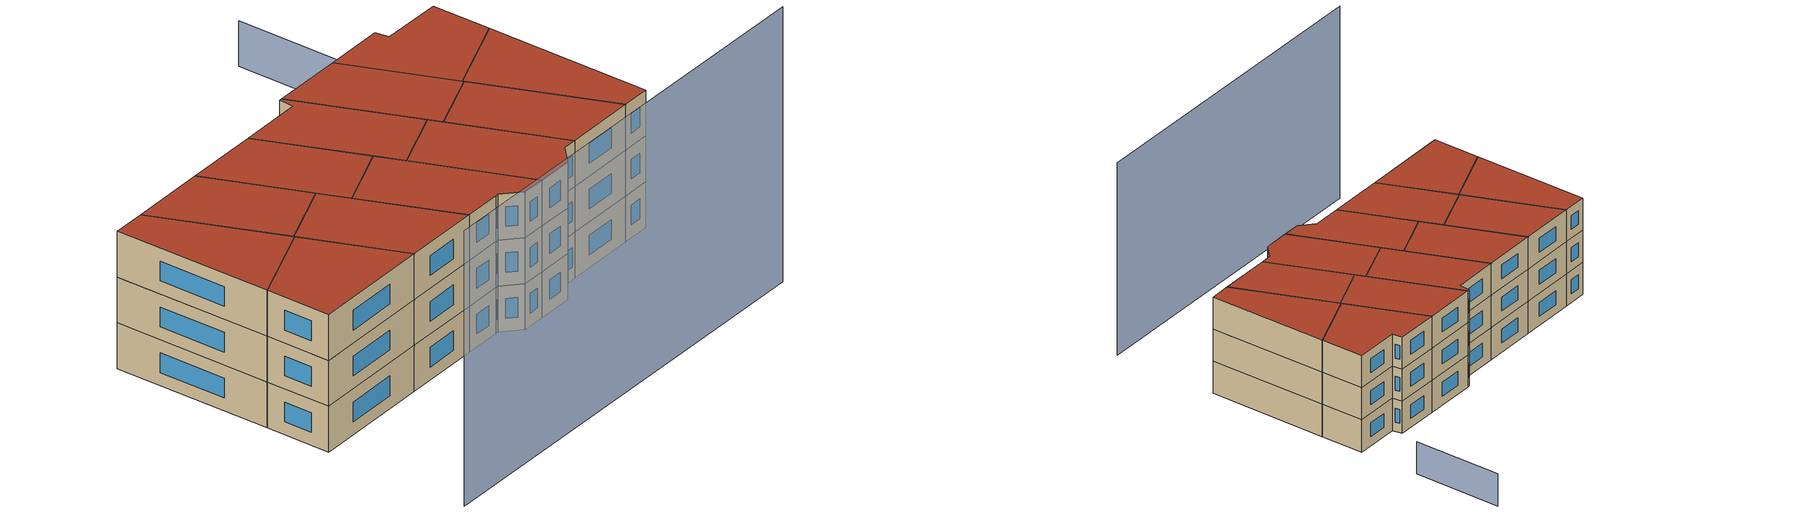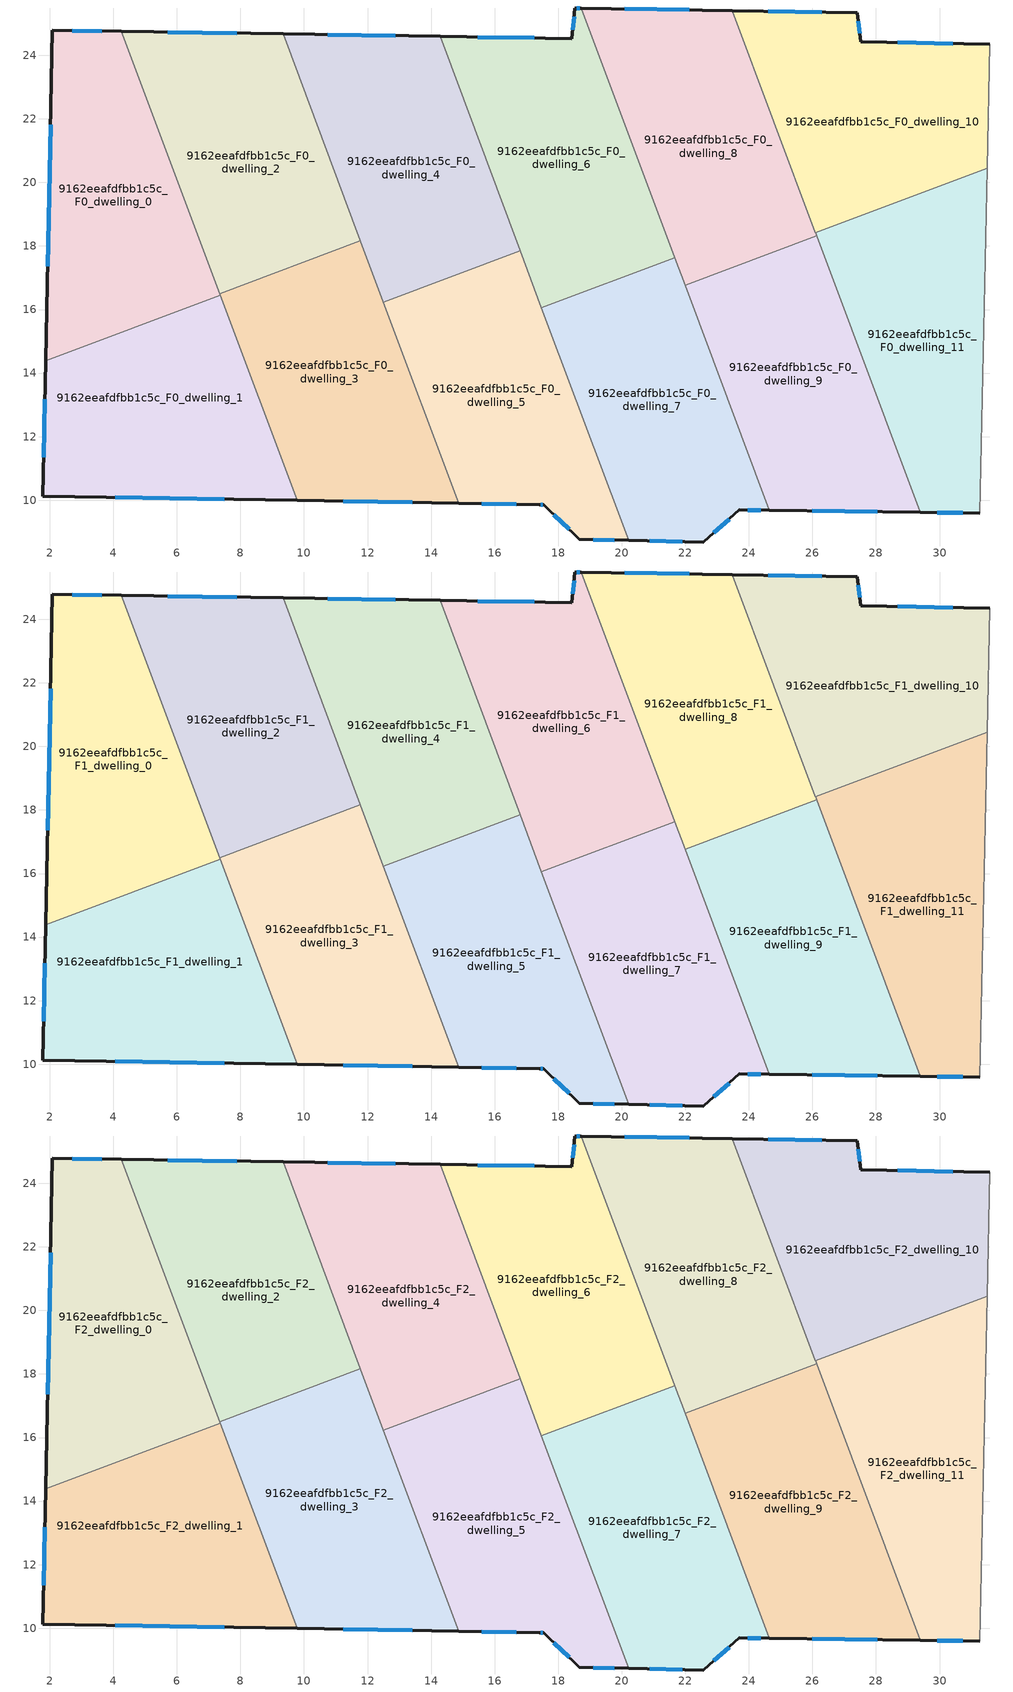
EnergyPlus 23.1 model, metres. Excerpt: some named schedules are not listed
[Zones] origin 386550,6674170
9162eeafdfbb1c5c_F0_dwelling_0
 floor ground (EU_floor_Construction): 4.26,24.75 7.36,16.45 1.87,14.39 2.09,24.79 z0
 wall outside (EU_wall_Construction): 4.26,24.75 2.09,24.79 1.87,14.39 z0:3
 wall to 9162eeafdfbb1c5c_F0_dwelling_1 (EU_wall_Construction): 1.87,14.39 7.36,16.45 z0:3
 wall to 9162eeafdfbb1c5c_F0_dwelling_2 (EU_wall_Construction): 7.34,16.5 4.26,24.75 z0:3
 wall to 9162eeafdfbb1c5c_F0_dwelling_3 (EU_wall_Construction): 7.36,16.45 7.34,16.5 z0:3
 window (EU_Window_Construction): 2.02,21.82 1.93,17.36 / 3.64,24.76 2.71,24.78 z0.86:2.14
9162eeafdfbb1c5c_F0_dwelling_1
 floor ground (EU_floor_Construction): 7.36,16.45 9.78,9.99 1.78,10.13 1.87,14.39 z0
 wall outside (EU_wall_Construction): 1.87,14.39 1.78,10.13 9.78,9.99 z0:3
 wall to 9162eeafdfbb1c5c_F0_dwelling_3 (EU_wall_Construction): 9.78,9.99 7.36,16.45 z0:3
 window (EU_Window_Construction): 1.84,13.18 1.81,11.35 / 4.07,10.09 7.5,10.03 z0.86:2.14
9162eeafdfbb1c5c_F0_dwelling_10
 floor ground (EU_floor_Construction): 31.58,24.34 31.5,20.44 26.1,18.42 23.48,25.4 27.41,25.33 27.53,24.43 z0
 wall outside (EU_wall_Construction): 31.58,24.34 27.53,24.43 27.41,25.33 23.48,25.4 z0:3
 wall adiabatic (EU_wall_Construction): 31.5,20.44 31.58,24.34 z0:3
 wall to 9162eeafdfbb1c5c_F0_dwelling_11 (EU_wall_Construction): 26.1,18.42 31.5,20.44 z0:3
 wall to 9162eeafdfbb1c5c_F0_dwelling_8 (EU_wall_Construction): 23.48,25.4 26.1,18.42 z0:3
 window (EU_Window_Construction): 27.49,24.69 27.45,25.08 / 30.42,24.37 28.68,24.4 / 26.29,25.35 24.61,25.38 z0.86:2.14
9162eeafdfbb1c5c_F0_dwelling_11
 floor ground (EU_floor_Construction): 31.5,20.44 31.27,9.59 29.39,9.62 26.1,18.42 z0
 wall outside (EU_wall_Construction): 29.39,9.62 31.27,9.59 z0:3
 wall adiabatic (EU_wall_Construction): 31.27,9.59 31.5,20.44 z0:3
 wall to 9162eeafdfbb1c5c_F0_dwelling_9 (EU_wall_Construction): 26.13,18.32 29.39,9.62 z0:3
 wall to 9162eeafdfbb1c5c_F0_dwelling_8 (EU_wall_Construction): 26.1,18.42 26.13,18.32 z0:3
 window (EU_Window_Construction): 29.93,9.61 30.73,9.6 z0.86:2.14
9162eeafdfbb1c5c_F0_dwelling_2
 floor ground (EU_floor_Construction): 9.34,24.67 11.78,18.16 7.34,16.5 4.26,24.75 z0
 wall outside (EU_wall_Construction): 9.34,24.67 4.26,24.75 z0:3
 wall to 9162eeafdfbb1c5c_F0_dwelling_3 (EU_wall_Construction): 7.34,16.5 11.78,18.16 z0:3
 wall to 9162eeafdfbb1c5c_F0_dwelling_4 (EU_wall_Construction): 11.78,18.16 9.34,24.67 z0:3
 window (EU_Window_Construction): 7.89,24.69 5.71,24.73 z0.86:2.14
9162eeafdfbb1c5c_F0_dwelling_3
 floor ground (EU_floor_Construction): 11.78,18.16 14.86,9.91 9.78,9.99 7.34,16.5 z0
 wall outside (EU_wall_Construction): 9.78,9.99 14.86,9.91 z0:3
 wall to 9162eeafdfbb1c5c_F0_dwelling_5 (EU_wall_Construction): 14.86,9.91 12.5,16.23 z0:3
 wall to 9162eeafdfbb1c5c_F0_dwelling_4 (EU_wall_Construction): 12.5,16.23 11.78,18.16 z0:3
 window (EU_Window_Construction): 11.23,9.97 13.41,9.93 z0.86:2.14
9162eeafdfbb1c5c_F0_dwelling_4
 floor ground (EU_floor_Construction): 14.28,24.59 16.81,17.84 12.5,16.23 9.34,24.67 z0
 wall outside (EU_wall_Construction): 14.28,24.59 9.34,24.67 z0:3
 wall to 9162eeafdfbb1c5c_F0_dwelling_5 (EU_wall_Construction): 12.5,16.23 16.81,17.84 z0:3
 wall to 9162eeafdfbb1c5c_F0_dwelling_6 (EU_wall_Construction): 16.81,17.84 14.28,24.59 z0:3
 window (EU_Window_Construction): 12.87,24.61 10.75,24.65 z0.86:2.14
9162eeafdfbb1c5c_F0_dwelling_5
 floor ground (EU_floor_Construction): 16.81,17.84 20.21,8.74 18.66,8.77 17.55,9.86 17.41,9.86 14.86,9.91 12.5,16.23 z0
 wall outside (EU_wall_Construction): 14.86,9.91 17.41,9.86 17.55,9.86 18.66,8.77 20.21,8.74 z0:3
 wall to 9162eeafdfbb1c5c_F0_dwelling_7 (EU_wall_Construction): 20.21,8.74 17.47,16.06 z0:3
 wall to 9162eeafdfbb1c5c_F0_dwelling_6 (EU_wall_Construction): 17.47,16.06 16.81,17.84 z0:3
 window (EU_Window_Construction): 19.1,8.76 19.77,8.74 / 17.87,9.55 18.34,9.08 / 17.45,9.86 17.51,9.86 / 15.59,9.89 16.68,9.87 z0.86:2.14
9162eeafdfbb1c5c_F0_dwelling_6
 floor ground (EU_floor_Construction): 18.73,25.48 21.67,17.63 17.47,16.06 14.28,24.59 18.43,24.53 18.52,25.49 z0
 wall outside (EU_wall_Construction): 18.73,25.48 18.52,25.49 18.43,24.53 14.28,24.59 z0:3
 wall to 9162eeafdfbb1c5c_F0_dwelling_7 (EU_wall_Construction): 17.47,16.06 21.67,17.63 z0:3
 wall to 9162eeafdfbb1c5c_F0_dwelling_8 (EU_wall_Construction): 21.67,17.63 18.73,25.48 z0:3
 window (EU_Window_Construction): 17.24,24.54 15.47,24.57 / 18.5,25.21 18.46,24.8 / 18.67,25.49 18.58,25.49 z0.86:2.14
9162eeafdfbb1c5c_F0_dwelling_7
 floor ground (EU_floor_Construction): 21.67,17.63 24.65,9.68 23.69,9.69 22.58,8.69 22.57,8.68 20.21,8.74 17.47,16.06 z0
 wall outside (EU_wall_Construction): 20.21,8.74 22.57,8.68 22.58,8.69 23.69,9.69 24.65,9.68 z0:3
 wall to 9162eeafdfbb1c5c_F0_dwelling_9 (EU_wall_Construction): 24.65,9.68 21.99,16.77 z0:3
 wall to 9162eeafdfbb1c5c_F0_dwelling_8 (EU_wall_Construction): 21.99,16.77 21.67,17.63 z0:3
 window (EU_Window_Construction): 22.9,8.98 23.38,9.41 / 20.89,8.72 21.9,8.7 / 23.97,9.69 24.37,9.68 z0.86:2.14
9162eeafdfbb1c5c_F0_dwelling_8
 floor ground (EU_floor_Construction): 23.48,25.4 26.13,18.32 21.99,16.77 18.73,25.48 z0
 wall outside (EU_wall_Construction): 23.48,25.4 18.73,25.48 z0:3
 wall to 9162eeafdfbb1c5c_F0_dwelling_9 (EU_wall_Construction): 21.99,16.77 26.13,18.32 z0:3
 window (EU_Window_Construction): 22.13,25.43 20.09,25.46 z0.86:2.14
9162eeafdfbb1c5c_F0_dwelling_9
 floor ground (EU_floor_Construction): 26.13,18.32 29.39,9.62 24.65,9.68 21.99,16.77 z0
 wall outside (EU_wall_Construction): 24.65,9.68 29.39,9.62 z0:3
 window (EU_Window_Construction): 26,9.66 28.04,9.63 z0.86:2.14
9162eeafdfbb1c5c_F1_dwelling_0
 floor to 9162eeafdfbb1c5c_F0_dwelling_0 (EU_floor_Construction): 4.26,24.75 7.36,16.45 1.87,14.39 2.09,24.79 z3
 wall outside (EU_wall_Construction): 4.26,24.75 2.09,24.79 1.87,14.39 z3:6
 wall to 9162eeafdfbb1c5c_F1_dwelling_1 (EU_wall_Construction): 1.87,14.39 7.36,16.45 z3:6
 wall to 9162eeafdfbb1c5c_F1_dwelling_2 (EU_wall_Construction): 7.34,16.5 4.26,24.75 z3:6
 wall to 9162eeafdfbb1c5c_F1_dwelling_3 (EU_wall_Construction): 7.36,16.45 7.34,16.5 z3:6
 window (EU_Window_Construction): 2.02,21.82 1.93,17.36 / 3.64,24.76 2.71,24.78 z3.86:5.14
9162eeafdfbb1c5c_F1_dwelling_1
 floor to 9162eeafdfbb1c5c_F0_dwelling_1 (EU_floor_Construction): 7.36,16.45 9.78,9.99 1.78,10.13 1.87,14.39 z3
 wall outside (EU_wall_Construction): 1.87,14.39 1.78,10.13 9.78,9.99 z3:6
 wall to 9162eeafdfbb1c5c_F1_dwelling_3 (EU_wall_Construction): 9.78,9.99 7.36,16.45 z3:6
 window (EU_Window_Construction): 1.84,13.18 1.81,11.35 / 4.07,10.09 7.5,10.03 z3.86:5.14
9162eeafdfbb1c5c_F1_dwelling_10
 floor to 9162eeafdfbb1c5c_F0_dwelling_10 (EU_floor_Construction): 31.58,24.34 31.5,20.44 26.1,18.42 23.48,25.4 27.41,25.33 27.53,24.43 z3
 wall outside (EU_wall_Construction): 31.58,24.34 27.53,24.43 27.41,25.33 23.48,25.4 z3:6
 wall adiabatic (EU_wall_Construction): 31.5,20.44 31.58,24.34 z3:6
 wall to 9162eeafdfbb1c5c_F1_dwelling_11 (EU_wall_Construction): 26.1,18.42 31.5,20.44 z3:6
 wall to 9162eeafdfbb1c5c_F1_dwelling_8 (EU_wall_Construction): 23.48,25.4 26.1,18.42 z3:6
 window (EU_Window_Construction): 27.49,24.69 27.45,25.08 / 30.42,24.37 28.68,24.4 / 26.29,25.35 24.61,25.38 z3.86:5.14
9162eeafdfbb1c5c_F1_dwelling_11
 floor to 9162eeafdfbb1c5c_F0_dwelling_11 (EU_floor_Construction): 31.5,20.44 31.27,9.59 29.39,9.62 26.1,18.42 z3
 wall outside (EU_wall_Construction): 29.39,9.62 31.27,9.59 z3:6
 wall adiabatic (EU_wall_Construction): 31.27,9.59 31.5,20.44 z3:6
 wall to 9162eeafdfbb1c5c_F1_dwelling_9 (EU_wall_Construction): 26.13,18.32 29.39,9.62 z3:6
 wall to 9162eeafdfbb1c5c_F1_dwelling_8 (EU_wall_Construction): 26.1,18.42 26.13,18.32 z3:6
 window (EU_Window_Construction): 29.93,9.61 30.73,9.6 z3.86:5.14
9162eeafdfbb1c5c_F1_dwelling_2
 floor to 9162eeafdfbb1c5c_F0_dwelling_2 (EU_floor_Construction): 9.34,24.67 11.78,18.16 7.34,16.5 4.26,24.75 z3
 wall outside (EU_wall_Construction): 9.34,24.67 4.26,24.75 z3:6
 wall to 9162eeafdfbb1c5c_F1_dwelling_3 (EU_wall_Construction): 7.34,16.5 11.78,18.16 z3:6
 wall to 9162eeafdfbb1c5c_F1_dwelling_4 (EU_wall_Construction): 11.78,18.16 9.34,24.67 z3:6
 window (EU_Window_Construction): 7.89,24.69 5.71,24.73 z3.86:5.14
9162eeafdfbb1c5c_F1_dwelling_3
 floor to 9162eeafdfbb1c5c_F0_dwelling_3 (EU_floor_Construction): 11.78,18.16 14.86,9.91 9.78,9.99 7.34,16.5 z3
 wall outside (EU_wall_Construction): 9.78,9.99 14.86,9.91 z3:6
 wall to 9162eeafdfbb1c5c_F1_dwelling_5 (EU_wall_Construction): 14.86,9.91 12.5,16.23 z3:6
 wall to 9162eeafdfbb1c5c_F1_dwelling_4 (EU_wall_Construction): 12.5,16.23 11.78,18.16 z3:6
 window (EU_Window_Construction): 11.23,9.97 13.41,9.93 z3.86:5.14
9162eeafdfbb1c5c_F1_dwelling_4
 floor to 9162eeafdfbb1c5c_F0_dwelling_4 (EU_floor_Construction): 14.28,24.59 16.81,17.84 12.5,16.23 9.34,24.67 z3
 wall outside (EU_wall_Construction): 14.28,24.59 9.34,24.67 z3:6
 wall to 9162eeafdfbb1c5c_F1_dwelling_5 (EU_wall_Construction): 12.5,16.23 16.81,17.84 z3:6
 wall to 9162eeafdfbb1c5c_F1_dwelling_6 (EU_wall_Construction): 16.81,17.84 14.28,24.59 z3:6
 window (EU_Window_Construction): 12.87,24.61 10.75,24.65 z3.86:5.14
9162eeafdfbb1c5c_F1_dwelling_5
 floor to 9162eeafdfbb1c5c_F0_dwelling_5 (EU_floor_Construction): 16.81,17.84 20.21,8.74 18.66,8.77 17.55,9.86 17.41,9.86 14.86,9.91 12.5,16.23 z3
 wall outside (EU_wall_Construction): 14.86,9.91 17.41,9.86 17.55,9.86 18.66,8.77 20.21,8.74 z3:6
 wall to 9162eeafdfbb1c5c_F1_dwelling_7 (EU_wall_Construction): 20.21,8.74 17.47,16.06 z3:6
 wall to 9162eeafdfbb1c5c_F1_dwelling_6 (EU_wall_Construction): 17.47,16.06 16.81,17.84 z3:6
 window (EU_Window_Construction): 19.1,8.76 19.77,8.74 / 17.87,9.55 18.34,9.08 / 17.45,9.86 17.51,9.86 / 15.59,9.89 16.68,9.87 z3.86:5.14
9162eeafdfbb1c5c_F1_dwelling_6
 floor to 9162eeafdfbb1c5c_F0_dwelling_6 (EU_floor_Construction): 18.73,25.48 21.67,17.63 17.47,16.06 14.28,24.59 18.43,24.53 18.52,25.49 z3
 wall outside (EU_wall_Construction): 18.73,25.48 18.52,25.49 18.43,24.53 14.28,24.59 z3:6
 wall to 9162eeafdfbb1c5c_F1_dwelling_7 (EU_wall_Construction): 17.47,16.06 21.67,17.63 z3:6
 wall to 9162eeafdfbb1c5c_F1_dwelling_8 (EU_wall_Construction): 21.67,17.63 18.73,25.48 z3:6
 window (EU_Window_Construction): 17.24,24.54 15.47,24.57 / 18.5,25.21 18.46,24.8 / 18.67,25.49 18.58,25.49 z3.86:5.14
9162eeafdfbb1c5c_F1_dwelling_7
 floor to 9162eeafdfbb1c5c_F0_dwelling_7 (EU_floor_Construction): 21.67,17.63 24.65,9.68 23.69,9.69 22.58,8.69 22.57,8.68 20.21,8.74 17.47,16.06 z3
 wall outside (EU_wall_Construction): 20.21,8.74 22.57,8.68 22.58,8.69 23.69,9.69 24.65,9.68 z3:6
 wall to 9162eeafdfbb1c5c_F1_dwelling_9 (EU_wall_Construction): 24.65,9.68 21.99,16.77 z3:6
 wall to 9162eeafdfbb1c5c_F1_dwelling_8 (EU_wall_Construction): 21.99,16.77 21.67,17.63 z3:6
 window (EU_Window_Construction): 22.9,8.98 23.38,9.41 / 20.89,8.72 21.9,8.7 / 23.97,9.69 24.37,9.68 z3.86:5.14
9162eeafdfbb1c5c_F1_dwelling_8
 floor to 9162eeafdfbb1c5c_F0_dwelling_8 (EU_floor_Construction): 23.48,25.4 26.13,18.32 21.99,16.77 18.73,25.48 z3
 wall outside (EU_wall_Construction): 23.48,25.4 18.73,25.48 z3:6
 wall to 9162eeafdfbb1c5c_F1_dwelling_9 (EU_wall_Construction): 21.99,16.77 26.13,18.32 z3:6
 window (EU_Window_Construction): 22.13,25.43 20.09,25.46 z3.86:5.14
9162eeafdfbb1c5c_F1_dwelling_9
 floor to 9162eeafdfbb1c5c_F0_dwelling_9 (EU_floor_Construction): 26.13,18.32 29.39,9.62 24.65,9.68 21.99,16.77 z3
 wall outside (EU_wall_Construction): 24.65,9.68 29.39,9.62 z3:6
 window (EU_Window_Construction): 26,9.66 28.04,9.63 z3.86:5.14
9162eeafdfbb1c5c_F2_dwelling_0
 floor to 9162eeafdfbb1c5c_F1_dwelling_0 (EU_floor_Construction): 4.26,24.75 7.36,16.45 1.87,14.39 2.09,24.79 z6
 wall outside (EU_wall_Construction): 4.26,24.75 2.09,24.79 1.87,14.39 z6:9
 wall to 9162eeafdfbb1c5c_F2_dwelling_1 (EU_wall_Construction): 1.87,14.39 7.36,16.45 z6:9
 wall to 9162eeafdfbb1c5c_F2_dwelling_2 (EU_wall_Construction): 7.34,16.5 4.26,24.75 z6:9
 wall to 9162eeafdfbb1c5c_F2_dwelling_3 (EU_wall_Construction): 7.36,16.45 7.34,16.5 z6:9
 window (EU_Window_Construction): 2.02,21.82 1.93,17.36 / 3.64,24.76 2.71,24.78 z6.86:8.14
 roof outside (EU_roof_Construction): 7.36,16.45 4.26,24.75 2.09,24.79 1.87,14.39 z9
9162eeafdfbb1c5c_F2_dwelling_1
 floor to 9162eeafdfbb1c5c_F1_dwelling_1 (EU_floor_Construction): 7.36,16.45 9.78,9.99 1.78,10.13 1.87,14.39 z6
 wall outside (EU_wall_Construction): 1.87,14.39 1.78,10.13 9.78,9.99 z6:9
 wall to 9162eeafdfbb1c5c_F2_dwelling_3 (EU_wall_Construction): 9.78,9.99 7.36,16.45 z6:9
 window (EU_Window_Construction): 1.84,13.18 1.81,11.35 / 4.07,10.09 7.5,10.03 z6.86:8.14
 roof outside (EU_roof_Construction): 9.78,9.99 7.36,16.45 1.87,14.39 1.78,10.13 z9
9162eeafdfbb1c5c_F2_dwelling_10
 floor to 9162eeafdfbb1c5c_F1_dwelling_10 (EU_floor_Construction): 31.58,24.34 31.5,20.44 26.1,18.42 23.48,25.4 27.41,25.33 27.53,24.43 z6
 wall outside (EU_wall_Construction): 31.58,24.34 27.53,24.43 27.41,25.33 23.48,25.4 z6:9
 wall adiabatic (EU_wall_Construction): 31.5,20.44 31.58,24.34 z6:9
 wall to 9162eeafdfbb1c5c_F2_dwelling_11 (EU_wall_Construction): 26.1,18.42 31.5,20.44 z6:9
 wall to 9162eeafdfbb1c5c_F2_dwelling_8 (EU_wall_Construction): 23.48,25.4 26.1,18.42 z6:9
 window (EU_Window_Construction): 27.49,24.69 27.45,25.08 / 30.42,24.37 28.68,24.4 / 26.29,25.35 24.61,25.38 z6.86:8.14
 roof outside (EU_roof_Construction): 31.5,20.44 31.58,24.34 27.53,24.43 27.41,25.33 23.48,25.4 26.1,18.42 z9
9162eeafdfbb1c5c_F2_dwelling_11
 floor to 9162eeafdfbb1c5c_F1_dwelling_11 (EU_floor_Construction): 31.5,20.44 31.27,9.59 29.39,9.62 26.1,18.42 z6
 wall outside (EU_wall_Construction): 29.39,9.62 31.27,9.59 z6:9
 wall adiabatic (EU_wall_Construction): 31.27,9.59 31.5,20.44 z6:9
 wall to 9162eeafdfbb1c5c_F2_dwelling_9 (EU_wall_Construction): 26.13,18.32 29.39,9.62 z6:9
 wall to 9162eeafdfbb1c5c_F2_dwelling_8 (EU_wall_Construction): 26.1,18.42 26.13,18.32 z6:9
 window (EU_Window_Construction): 29.93,9.61 30.73,9.6 z6.86:8.14
 roof outside (EU_roof_Construction): 31.27,9.59 31.5,20.44 26.1,18.42 29.39,9.62 z9
9162eeafdfbb1c5c_F2_dwelling_2
 floor to 9162eeafdfbb1c5c_F1_dwelling_2 (EU_floor_Construction): 9.34,24.67 11.78,18.16 7.34,16.5 4.26,24.75 z6
 wall outside (EU_wall_Construction): 9.34,24.67 4.26,24.75 z6:9
 wall to 9162eeafdfbb1c5c_F2_dwelling_3 (EU_wall_Construction): 7.34,16.5 11.78,18.16 z6:9
 wall to 9162eeafdfbb1c5c_F2_dwelling_4 (EU_wall_Construction): 11.78,18.16 9.34,24.67 z6:9
 window (EU_Window_Construction): 7.89,24.69 5.71,24.73 z6.86:8.14
 roof outside (EU_roof_Construction): 11.78,18.16 9.34,24.67 4.26,24.75 7.34,16.5 z9
9162eeafdfbb1c5c_F2_dwelling_3
 floor to 9162eeafdfbb1c5c_F1_dwelling_3 (EU_floor_Construction): 11.78,18.16 14.86,9.91 9.78,9.99 7.34,16.5 z6
 wall outside (EU_wall_Construction): 9.78,9.99 14.86,9.91 z6:9
 wall to 9162eeafdfbb1c5c_F2_dwelling_5 (EU_wall_Construction): 14.86,9.91 12.5,16.23 z6:9
 wall to 9162eeafdfbb1c5c_F2_dwelling_4 (EU_wall_Construction): 12.5,16.23 11.78,18.16 z6:9
 window (EU_Window_Construction): 11.23,9.97 13.41,9.93 z6.86:8.14
 roof outside (EU_roof_Construction): 14.86,9.91 11.78,18.16 7.34,16.5 9.78,9.99 z9
9162eeafdfbb1c5c_F2_dwelling_4
 floor to 9162eeafdfbb1c5c_F1_dwelling_4 (EU_floor_Construction): 14.28,24.59 16.81,17.84 12.5,16.23 9.34,24.67 z6
 wall outside (EU_wall_Construction): 14.28,24.59 9.34,24.67 z6:9
 wall to 9162eeafdfbb1c5c_F2_dwelling_5 (EU_wall_Construction): 12.5,16.23 16.81,17.84 z6:9
 wall to 9162eeafdfbb1c5c_F2_dwelling_6 (EU_wall_Construction): 16.81,17.84 14.28,24.59 z6:9
 window (EU_Window_Construction): 12.87,24.61 10.75,24.65 z6.86:8.14
 roof outside (EU_roof_Construction): 16.81,17.84 14.28,24.59 9.34,24.67 12.5,16.23 z9
9162eeafdfbb1c5c_F2_dwelling_5
 floor to 9162eeafdfbb1c5c_F1_dwelling_5 (EU_floor_Construction): 16.81,17.84 20.21,8.74 18.66,8.77 17.55,9.86 17.41,9.86 14.86,9.91 12.5,16.23 z6
 wall outside (EU_wall_Construction): 14.86,9.91 17.41,9.86 17.55,9.86 18.66,8.77 20.21,8.74 z6:9
 wall to 9162eeafdfbb1c5c_F2_dwelling_7 (EU_wall_Construction): 20.21,8.74 17.47,16.06 z6:9
 wall to 9162eeafdfbb1c5c_F2_dwelling_6 (EU_wall_Construction): 17.47,16.06 16.81,17.84 z6:9
 window (EU_Window_Construction): 19.1,8.76 19.77,8.74 / 17.87,9.55 18.34,9.08 / 17.45,9.86 17.51,9.86 / 15.59,9.89 16.68,9.87 z6.86:8.14
 roof outside (EU_roof_Construction): 20.21,8.74 16.81,17.84 12.5,16.23 14.86,9.91 17.41,9.86 17.55,9.86 18.66,8.77 z9
9162eeafdfbb1c5c_F2_dwelling_6
 floor to 9162eeafdfbb1c5c_F1_dwelling_6 (EU_floor_Construction): 18.73,25.48 21.67,17.63 17.47,16.06 14.28,24.59 18.43,24.53 18.52,25.49 z6
 wall outside (EU_wall_Construction): 18.73,25.48 18.52,25.49 18.43,24.53 14.28,24.59 z6:9
 wall to 9162eeafdfbb1c5c_F2_dwelling_7 (EU_wall_Construction): 17.47,16.06 21.67,17.63 z6:9
 wall to 9162eeafdfbb1c5c_F2_dwelling_8 (EU_wall_Construction): 21.67,17.63 18.73,25.48 z6:9
 window (EU_Window_Construction): 17.24,24.54 15.47,24.57 / 18.5,25.21 18.46,24.8 / 18.67,25.49 18.58,25.49 z6.86:8.14
 roof outside (EU_roof_Construction): 21.67,17.63 18.73,25.48 18.52,25.49 18.43,24.53 14.28,24.59 17.47,16.06 z9
9162eeafdfbb1c5c_F2_dwelling_7
 floor to 9162eeafdfbb1c5c_F1_dwelling_7 (EU_floor_Construction): 21.67,17.63 24.65,9.68 23.69,9.69 22.58,8.69 22.57,8.68 20.21,8.74 17.47,16.06 z6
 wall outside (EU_wall_Construction): 20.21,8.74 22.57,8.68 22.58,8.69 23.69,9.69 24.65,9.68 z6:9
 wall to 9162eeafdfbb1c5c_F2_dwelling_9 (EU_wall_Construction): 24.65,9.68 21.99,16.77 z6:9
 wall to 9162eeafdfbb1c5c_F2_dwelling_8 (EU_wall_Construction): 21.99,16.77 21.67,17.63 z6:9
 window (EU_Window_Construction): 22.9,8.98 23.38,9.41 / 20.89,8.72 21.9,8.7 / 23.97,9.69 24.37,9.68 z6.86:8.14
 roof outside (EU_roof_Construction): 24.65,9.68 21.67,17.63 17.47,16.06 20.21,8.74 22.57,8.68 22.58,8.69 23.69,9.69 z9
9162eeafdfbb1c5c_F2_dwelling_8
 floor to 9162eeafdfbb1c5c_F1_dwelling_8 (EU_floor_Construction): 23.48,25.4 26.13,18.32 21.99,16.77 18.73,25.48 z6
 wall outside (EU_wall_Construction): 23.48,25.4 18.73,25.48 z6:9
 wall to 9162eeafdfbb1c5c_F2_dwelling_9 (EU_wall_Construction): 21.99,16.77 26.13,18.32 z6:9
 window (EU_Window_Construction): 22.13,25.43 20.09,25.46 z6.86:8.14
 roof outside (EU_roof_Construction): 26.13,18.32 23.48,25.4 18.73,25.48 21.99,16.77 z9
9162eeafdfbb1c5c_F2_dwelling_9
 floor to 9162eeafdfbb1c5c_F1_dwelling_9 (EU_floor_Construction): 26.13,18.32 29.39,9.62 24.65,9.68 21.99,16.77 z6
 wall outside (EU_wall_Construction): 24.65,9.68 29.39,9.62 z6:9
 window (EU_Window_Construction): 26,9.66 28.04,9.63 z6.86:8.14
 roof outside (EU_roof_Construction): 29.39,9.62 26.13,18.32 21.99,16.77 24.65,9.68 z9
shading: 1.59,0.69 31.07,0.08 z0:18; 31.69,29.8 31.87,37.85 z0:3
[Building]
EU S2 Campaign: North Axis=0; Terrain=City; Solar Distribution=FullExterior
[Site:Location]
Helsinki-Vantaa.AP: Latitude=60.317; Longitude=24.963; Time Zone=2; Elevation=54.6
[SizingPeriod:WeatherFileDays]
AnnualSizingPeriod: Begin Month=1; Begin Day of Month=1; End Month=12; End Day of Month=31; Day of Week for Start Day=Monday; Use Weather File Daylight Saving Period=No; Use Weather File Rain and Snow Indicators=No
[MATERIAL]
EU_InternalMass_Material: Roughness=MediumRough; Thickness=0.1; Conductivity=1; Density=1800; Specific Heat=900; Thermal Absorptance=0.9; Solar Absorptance=0.7; Visible Absorptance=0.7
[MATERIAL:NOMASS] Roughness=MediumRough; Thermal Absorptance=0.9; Solar Absorptance=0.7; Visible Absorptance=0.7
Name | Thermal Resistance
EU_wall_NoMass | 1.10183
EU_roof_NoMass; EU_floor_NoMass | 1.70606
[WINDOWMATERIAL:SIMPLEGLAZINGSYSTEM]
EU_Window_SimpleGlazing: UFactor=3.11035; Solar Heat Gain Coefficient=0.8; Visible Transmittance=0.8
[CONSTRUCTION]
EU_wall_Construction: EU_wall_NoMass
EU_roof_Construction: EU_roof_NoMass
EU_floor_Construction: EU_floor_NoMass
EU_Window_Construction: EU_Window_SimpleGlazing
EU_InternalMass_Construction: EU_InternalMass_Material
[ZONE] Type=1; Multiplier=1; Ceiling Height=autocalculate; Floor Area=autocalculate; Part of Total Floor Area=Yes
Name | Volume
9162eeafdfbb1c5c_F0_dwelling_0; 9162eeafdfbb1c5c_F1_dwelling_0; 9162eeafdfbb1c5c_F2_dwelling_0 | 111.87
9162eeafdfbb1c5c_F0_dwelling_1; 9162eeafdfbb1c5c_F1_dwelling_1; 9162eeafdfbb1c5c_F2_dwelling_1 | 111.866
9162eeafdfbb1c5c_F0_dwelling_10; 9162eeafdfbb1c5c_F1_dwelling_10; 9162eeafdfbb1c5c_F2_dwelling_10; 9162eeafdfbb1c5c_F0_dwelling_11; 9162eeafdfbb1c5c_F1_dwelling_11; 9162eeafdfbb1c5c_F2_dwelling_11 | 111.871
9162eeafdfbb1c5c_F0_dwelling_2; 9162eeafdfbb1c5c_F1_dwelling_2; 9162eeafdfbb1c5c_F2_dwelling_2 | 111.888
9162eeafdfbb1c5c_F0_dwelling_3; 9162eeafdfbb1c5c_F1_dwelling_3; 9162eeafdfbb1c5c_F2_dwelling_3 | 111.873
9162eeafdfbb1c5c_F0_dwelling_4; 9162eeafdfbb1c5c_F1_dwelling_4; 9162eeafdfbb1c5c_F2_dwelling_4 | 111.889
9162eeafdfbb1c5c_F0_dwelling_5; 9162eeafdfbb1c5c_F1_dwelling_5; 9162eeafdfbb1c5c_F2_dwelling_5 | 111.887
9162eeafdfbb1c5c_F0_dwelling_6; 9162eeafdfbb1c5c_F1_dwelling_6; 9162eeafdfbb1c5c_F2_dwelling_6 | 111.875
9162eeafdfbb1c5c_F0_dwelling_7; 9162eeafdfbb1c5c_F1_dwelling_7; 9162eeafdfbb1c5c_F2_dwelling_7; 9162eeafdfbb1c5c_F0_dwelling_9; 9162eeafdfbb1c5c_F1_dwelling_9; 9162eeafdfbb1c5c_F2_dwelling_9 | 111.881
9162eeafdfbb1c5c_F0_dwelling_8; 9162eeafdfbb1c5c_F1_dwelling_8; 9162eeafdfbb1c5c_F2_dwelling_8 | 111.885
[INTERNALMASS] Construction=EU_InternalMass_Construction
Name | Zone or ZoneList | Surface Area
9162eeafdfbb1c5c_F0_dwelling_0_EU_InternalMass | 9162eeafdfbb1c5c_F0_dwelling_0 | 37.2908
9162eeafdfbb1c5c_F0_dwelling_1_EU_InternalMass | 9162eeafdfbb1c5c_F0_dwelling_1 | 37.2878
9162eeafdfbb1c5c_F0_dwelling_2_EU_InternalMass | 9162eeafdfbb1c5c_F0_dwelling_2 | 37.2945
9162eeafdfbb1c5c_F0_dwelling_3_EU_InternalMass | 9162eeafdfbb1c5c_F0_dwelling_3 | 37.292
9162eeafdfbb1c5c_F0_dwelling_4_EU_InternalMass | 9162eeafdfbb1c5c_F0_dwelling_4 | 37.2957
9162eeafdfbb1c5c_F0_dwelling_5_EU_InternalMass | 9162eeafdfbb1c5c_F0_dwelling_5 | 37.295
9162eeafdfbb1c5c_F0_dwelling_6_EU_InternalMass | 9162eeafdfbb1c5c_F0_dwelling_6 | 37.2918
9162eeafdfbb1c5c_F0_dwelling_7_EU_InternalMass | 9162eeafdfbb1c5c_F0_dwelling_7 | 37.2941
9162eeafdfbb1c5c_F0_dwelling_8_EU_InternalMass | 9162eeafdfbb1c5c_F0_dwelling_8 | 37.2961
9162eeafdfbb1c5c_F0_dwelling_9_EU_InternalMass | 9162eeafdfbb1c5c_F0_dwelling_9 | 37.2937
9162eeafdfbb1c5c_F0_dwelling_10_EU_InternalMass | 9162eeafdfbb1c5c_F0_dwelling_10 | 37.2892
9162eeafdfbb1c5c_F0_dwelling_11_EU_InternalMass | 9162eeafdfbb1c5c_F0_dwelling_11 | 37.2889
9162eeafdfbb1c5c_F1_dwelling_0_EU_InternalMass | 9162eeafdfbb1c5c_F1_dwelling_0 | 37.2908
9162eeafdfbb1c5c_F1_dwelling_1_EU_InternalMass | 9162eeafdfbb1c5c_F1_dwelling_1 | 37.2878
9162eeafdfbb1c5c_F1_dwelling_2_EU_InternalMass | 9162eeafdfbb1c5c_F1_dwelling_2 | 37.2945
9162eeafdfbb1c5c_F1_dwelling_3_EU_InternalMass | 9162eeafdfbb1c5c_F1_dwelling_3 | 37.292
9162eeafdfbb1c5c_F1_dwelling_4_EU_InternalMass | 9162eeafdfbb1c5c_F1_dwelling_4 | 37.2957
9162eeafdfbb1c5c_F1_dwelling_5_EU_InternalMass | 9162eeafdfbb1c5c_F1_dwelling_5 | 37.295
9162eeafdfbb1c5c_F1_dwelling_6_EU_InternalMass | 9162eeafdfbb1c5c_F1_dwelling_6 | 37.2918
9162eeafdfbb1c5c_F1_dwelling_7_EU_InternalMass | 9162eeafdfbb1c5c_F1_dwelling_7 | 37.2941
9162eeafdfbb1c5c_F1_dwelling_8_EU_InternalMass | 9162eeafdfbb1c5c_F1_dwelling_8 | 37.2961
9162eeafdfbb1c5c_F1_dwelling_9_EU_InternalMass | 9162eeafdfbb1c5c_F1_dwelling_9 | 37.2937
9162eeafdfbb1c5c_F1_dwelling_10_EU_InternalMass | 9162eeafdfbb1c5c_F1_dwelling_10 | 37.2892
9162eeafdfbb1c5c_F1_dwelling_11_EU_InternalMass | 9162eeafdfbb1c5c_F1_dwelling_11 | 37.2889
9162eeafdfbb1c5c_F2_dwelling_0_EU_InternalMass | 9162eeafdfbb1c5c_F2_dwelling_0 | 37.2908
9162eeafdfbb1c5c_F2_dwelling_1_EU_InternalMass | 9162eeafdfbb1c5c_F2_dwelling_1 | 37.2878
9162eeafdfbb1c5c_F2_dwelling_2_EU_InternalMass | 9162eeafdfbb1c5c_F2_dwelling_2 | 37.2945
9162eeafdfbb1c5c_F2_dwelling_3_EU_InternalMass | 9162eeafdfbb1c5c_F2_dwelling_3 | 37.292
9162eeafdfbb1c5c_F2_dwelling_4_EU_InternalMass | 9162eeafdfbb1c5c_F2_dwelling_4 | 37.2957
9162eeafdfbb1c5c_F2_dwelling_5_EU_InternalMass | 9162eeafdfbb1c5c_F2_dwelling_5 | 37.295
9162eeafdfbb1c5c_F2_dwelling_6_EU_InternalMass | 9162eeafdfbb1c5c_F2_dwelling_6 | 37.2918
9162eeafdfbb1c5c_F2_dwelling_7_EU_InternalMass | 9162eeafdfbb1c5c_F2_dwelling_7 | 37.2941
9162eeafdfbb1c5c_F2_dwelling_8_EU_InternalMass | 9162eeafdfbb1c5c_F2_dwelling_8 | 37.2961
9162eeafdfbb1c5c_F2_dwelling_9_EU_InternalMass | 9162eeafdfbb1c5c_F2_dwelling_9 | 37.2937
9162eeafdfbb1c5c_F2_dwelling_10_EU_InternalMass | 9162eeafdfbb1c5c_F2_dwelling_10 | 37.2892
9162eeafdfbb1c5c_F2_dwelling_11_EU_InternalMass | 9162eeafdfbb1c5c_F2_dwelling_11 | 37.2889
[OTHEREQUIPMENT] Fuel Type=Electricity; Design Level Calculation Method=Watts/Area; Power per Zone Floor Area=1; Fraction Latent=0; Fraction Radiant=0; Fraction Lost=0; Carbon Dioxide Generation Rate=0; EndUse Subcategory=EU_Step8_InternalGains
Name | Zone or ZoneList or Space or SpaceList | Schedule
EU_Step8_InternalGain_9162eeafdfbb1c5c_F0_dwelling_0_f000 | 9162eeafdfbb1c5c_F0_dwelling_0 | EU_Step8_GainSchedule_9162eeafdfbb1c5c_F0_dwelling_0_f000
EU_Step8_InternalGain_9162eeafdfbb1c5c_F0_dwelling_1_f000 | 9162eeafdfbb1c5c_F0_dwelling_1 | EU_Step8_GainSchedule_9162eeafdfbb1c5c_F0_dwelling_1_f000
EU_Step8_InternalGain_9162eeafdfbb1c5c_F0_dwelling_2_f000 | 9162eeafdfbb1c5c_F0_dwelling_2 | EU_Step8_GainSchedule_9162eeafdfbb1c5c_F0_dwelling_2_f000
EU_Step8_InternalGain_9162eeafdfbb1c5c_F0_dwelling_3_f000 | 9162eeafdfbb1c5c_F0_dwelling_3 | EU_Step8_GainSchedule_9162eeafdfbb1c5c_F0_dwelling_3_f000
EU_Step8_InternalGain_9162eeafdfbb1c5c_F0_dwelling_4_f000 | 9162eeafdfbb1c5c_F0_dwelling_4 | EU_Step8_GainSchedule_9162eeafdfbb1c5c_F0_dwelling_4_f000
EU_Step8_InternalGain_9162eeafdfbb1c5c_F0_dwelling_5_f000 | 9162eeafdfbb1c5c_F0_dwelling_5 | EU_Step8_GainSchedule_9162eeafdfbb1c5c_F0_dwelling_5_f000
EU_Step8_InternalGain_9162eeafdfbb1c5c_F0_dwelling_6_f000 | 9162eeafdfbb1c5c_F0_dwelling_6 | EU_Step8_GainSchedule_9162eeafdfbb1c5c_F0_dwelling_6_f000
EU_Step8_InternalGain_9162eeafdfbb1c5c_F0_dwelling_7_f000 | 9162eeafdfbb1c5c_F0_dwelling_7 | EU_Step8_GainSchedule_9162eeafdfbb1c5c_F0_dwelling_7_f000
EU_Step8_InternalGain_9162eeafdfbb1c5c_F0_dwelling_8_f000 | 9162eeafdfbb1c5c_F0_dwelling_8 | EU_Step8_GainSchedule_9162eeafdfbb1c5c_F0_dwelling_8_f000
EU_Step8_InternalGain_9162eeafdfbb1c5c_F0_dwelling_9_f000 | 9162eeafdfbb1c5c_F0_dwelling_9 | EU_Step8_GainSchedule_9162eeafdfbb1c5c_F0_dwelling_9_f000
EU_Step8_InternalGain_9162eeafdfbb1c5c_F0_dwelling_10_f000 | 9162eeafdfbb1c5c_F0_dwelling_10 | EU_Step8_GainSchedule_9162eeafdfbb1c5c_F0_dwelling_10_f000
EU_Step8_InternalGain_9162eeafdfbb1c5c_F0_dwelling_11_f000 | 9162eeafdfbb1c5c_F0_dwelling_11 | EU_Step8_GainSchedule_9162eeafdfbb1c5c_F0_dwelling_11_f000
EU_Step8_InternalGain_9162eeafdfbb1c5c_F1_dwelling_0_f000 | 9162eeafdfbb1c5c_F1_dwelling_0 | EU_Step8_GainSchedule_9162eeafdfbb1c5c_F1_dwelling_0_f000
EU_Step8_InternalGain_9162eeafdfbb1c5c_F1_dwelling_1_f000 | 9162eeafdfbb1c5c_F1_dwelling_1 | EU_Step8_GainSchedule_9162eeafdfbb1c5c_F1_dwelling_1_f000
EU_Step8_InternalGain_9162eeafdfbb1c5c_F1_dwelling_2_f000 | 9162eeafdfbb1c5c_F1_dwelling_2 | EU_Step8_GainSchedule_9162eeafdfbb1c5c_F1_dwelling_2_f000
EU_Step8_InternalGain_9162eeafdfbb1c5c_F1_dwelling_3_f000 | 9162eeafdfbb1c5c_F1_dwelling_3 | EU_Step8_GainSchedule_9162eeafdfbb1c5c_F1_dwelling_3_f000
EU_Step8_InternalGain_9162eeafdfbb1c5c_F1_dwelling_4_f000 | 9162eeafdfbb1c5c_F1_dwelling_4 | EU_Step8_GainSchedule_9162eeafdfbb1c5c_F1_dwelling_4_f000
EU_Step8_InternalGain_9162eeafdfbb1c5c_F1_dwelling_5_f000 | 9162eeafdfbb1c5c_F1_dwelling_5 | EU_Step8_GainSchedule_9162eeafdfbb1c5c_F1_dwelling_5_f000
EU_Step8_InternalGain_9162eeafdfbb1c5c_F1_dwelling_6_f000 | 9162eeafdfbb1c5c_F1_dwelling_6 | EU_Step8_GainSchedule_9162eeafdfbb1c5c_F1_dwelling_6_f000
EU_Step8_InternalGain_9162eeafdfbb1c5c_F1_dwelling_7_f000 | 9162eeafdfbb1c5c_F1_dwelling_7 | EU_Step8_GainSchedule_9162eeafdfbb1c5c_F1_dwelling_7_f000
EU_Step8_InternalGain_9162eeafdfbb1c5c_F1_dwelling_8_f000 | 9162eeafdfbb1c5c_F1_dwelling_8 | EU_Step8_GainSchedule_9162eeafdfbb1c5c_F1_dwelling_8_f000
EU_Step8_InternalGain_9162eeafdfbb1c5c_F1_dwelling_9_f000 | 9162eeafdfbb1c5c_F1_dwelling_9 | EU_Step8_GainSchedule_9162eeafdfbb1c5c_F1_dwelling_9_f000
EU_Step8_InternalGain_9162eeafdfbb1c5c_F1_dwelling_10_f000 | 9162eeafdfbb1c5c_F1_dwelling_10 | EU_Step8_GainSchedule_9162eeafdfbb1c5c_F1_dwelling_10_f000
EU_Step8_InternalGain_9162eeafdfbb1c5c_F1_dwelling_11_f000 | 9162eeafdfbb1c5c_F1_dwelling_11 | EU_Step8_GainSchedule_9162eeafdfbb1c5c_F1_dwelling_11_f000
EU_Step8_InternalGain_9162eeafdfbb1c5c_F2_dwelling_0_f000 | 9162eeafdfbb1c5c_F2_dwelling_0 | EU_Step8_GainSchedule_9162eeafdfbb1c5c_F2_dwelling_0_f000
EU_Step8_InternalGain_9162eeafdfbb1c5c_F2_dwelling_1_f000 | 9162eeafdfbb1c5c_F2_dwelling_1 | EU_Step8_GainSchedule_9162eeafdfbb1c5c_F2_dwelling_1_f000
EU_Step8_InternalGain_9162eeafdfbb1c5c_F2_dwelling_2_f000 | 9162eeafdfbb1c5c_F2_dwelling_2 | EU_Step8_GainSchedule_9162eeafdfbb1c5c_F2_dwelling_2_f000
EU_Step8_InternalGain_9162eeafdfbb1c5c_F2_dwelling_3_f000 | 9162eeafdfbb1c5c_F2_dwelling_3 | EU_Step8_GainSchedule_9162eeafdfbb1c5c_F2_dwelling_3_f000
EU_Step8_InternalGain_9162eeafdfbb1c5c_F2_dwelling_4_f000 | 9162eeafdfbb1c5c_F2_dwelling_4 | EU_Step8_GainSchedule_9162eeafdfbb1c5c_F2_dwelling_4_f000
EU_Step8_InternalGain_9162eeafdfbb1c5c_F2_dwelling_5_f000 | 9162eeafdfbb1c5c_F2_dwelling_5 | EU_Step8_GainSchedule_9162eeafdfbb1c5c_F2_dwelling_5_f000
EU_Step8_InternalGain_9162eeafdfbb1c5c_F2_dwelling_6_f000 | 9162eeafdfbb1c5c_F2_dwelling_6 | EU_Step8_GainSchedule_9162eeafdfbb1c5c_F2_dwelling_6_f000
EU_Step8_InternalGain_9162eeafdfbb1c5c_F2_dwelling_7_f000 | 9162eeafdfbb1c5c_F2_dwelling_7 | EU_Step8_GainSchedule_9162eeafdfbb1c5c_F2_dwelling_7_f000
EU_Step8_InternalGain_9162eeafdfbb1c5c_F2_dwelling_8_f000 | 9162eeafdfbb1c5c_F2_dwelling_8 | EU_Step8_GainSchedule_9162eeafdfbb1c5c_F2_dwelling_8_f000
EU_Step8_InternalGain_9162eeafdfbb1c5c_F2_dwelling_9_f000 | 9162eeafdfbb1c5c_F2_dwelling_9 | EU_Step8_GainSchedule_9162eeafdfbb1c5c_F2_dwelling_9_f000
EU_Step8_InternalGain_9162eeafdfbb1c5c_F2_dwelling_10_f000 | 9162eeafdfbb1c5c_F2_dwelling_10 | EU_Step8_GainSchedule_9162eeafdfbb1c5c_F2_dwelling_10_f000
EU_Step8_InternalGain_9162eeafdfbb1c5c_F2_dwelling_11_f000 | 9162eeafdfbb1c5c_F2_dwelling_11 | EU_Step8_GainSchedule_9162eeafdfbb1c5c_F2_dwelling_11_f000
[ZONEVENTILATION:DESIGNFLOWRATE] Schedule=EU_AlwaysOn; Design Flow Rate Calculation Method=AirChanges/Hour; Air Changes per Hour=0.756316; Ventilation Type=Natural; Fan Pressure Rise=0; Fan Total Efficiency=1; Constant Term Coefficient=1; Temperature Term Coefficient=0; Velocity Term Coefficient=0; Velocity Squared Term Coefficient=0; Minimum Indoor Temperature=-100; Maximum Indoor Temperature=100; Delta Temperature=-100; Minimum Outdoor Temperature=-100; Maximum Outdoor Temperature=100; Maximum Wind Speed=40
Name | Zone or ZoneList or Space or SpaceList
EU_ConstantAir_9162eeafdfbb1c5c_F0_dwelling_0 | 9162eeafdfbb1c5c_F0_dwelling_0
EU_ConstantAir_9162eeafdfbb1c5c_F0_dwelling_1 | 9162eeafdfbb1c5c_F0_dwelling_1
EU_ConstantAir_9162eeafdfbb1c5c_F0_dwelling_2 | 9162eeafdfbb1c5c_F0_dwelling_2
EU_ConstantAir_9162eeafdfbb1c5c_F0_dwelling_3 | 9162eeafdfbb1c5c_F0_dwelling_3
EU_ConstantAir_9162eeafdfbb1c5c_F0_dwelling_4 | 9162eeafdfbb1c5c_F0_dwelling_4
EU_ConstantAir_9162eeafdfbb1c5c_F0_dwelling_5 | 9162eeafdfbb1c5c_F0_dwelling_5
EU_ConstantAir_9162eeafdfbb1c5c_F0_dwelling_6 | 9162eeafdfbb1c5c_F0_dwelling_6
EU_ConstantAir_9162eeafdfbb1c5c_F0_dwelling_7 | 9162eeafdfbb1c5c_F0_dwelling_7
EU_ConstantAir_9162eeafdfbb1c5c_F0_dwelling_8 | 9162eeafdfbb1c5c_F0_dwelling_8
EU_ConstantAir_9162eeafdfbb1c5c_F0_dwelling_9 | 9162eeafdfbb1c5c_F0_dwelling_9
EU_ConstantAir_9162eeafdfbb1c5c_F0_dwelling_10 | 9162eeafdfbb1c5c_F0_dwelling_10
EU_ConstantAir_9162eeafdfbb1c5c_F0_dwelling_11 | 9162eeafdfbb1c5c_F0_dwelling_11
EU_ConstantAir_9162eeafdfbb1c5c_F1_dwelling_0 | 9162eeafdfbb1c5c_F1_dwelling_0
EU_ConstantAir_9162eeafdfbb1c5c_F1_dwelling_1 | 9162eeafdfbb1c5c_F1_dwelling_1
EU_ConstantAir_9162eeafdfbb1c5c_F1_dwelling_2 | 9162eeafdfbb1c5c_F1_dwelling_2
EU_ConstantAir_9162eeafdfbb1c5c_F1_dwelling_3 | 9162eeafdfbb1c5c_F1_dwelling_3
EU_ConstantAir_9162eeafdfbb1c5c_F1_dwelling_4 | 9162eeafdfbb1c5c_F1_dwelling_4
EU_ConstantAir_9162eeafdfbb1c5c_F1_dwelling_5 | 9162eeafdfbb1c5c_F1_dwelling_5
EU_ConstantAir_9162eeafdfbb1c5c_F1_dwelling_6 | 9162eeafdfbb1c5c_F1_dwelling_6
EU_ConstantAir_9162eeafdfbb1c5c_F1_dwelling_7 | 9162eeafdfbb1c5c_F1_dwelling_7
EU_ConstantAir_9162eeafdfbb1c5c_F1_dwelling_8 | 9162eeafdfbb1c5c_F1_dwelling_8
EU_ConstantAir_9162eeafdfbb1c5c_F1_dwelling_9 | 9162eeafdfbb1c5c_F1_dwelling_9
EU_ConstantAir_9162eeafdfbb1c5c_F1_dwelling_10 | 9162eeafdfbb1c5c_F1_dwelling_10
EU_ConstantAir_9162eeafdfbb1c5c_F1_dwelling_11 | 9162eeafdfbb1c5c_F1_dwelling_11
EU_ConstantAir_9162eeafdfbb1c5c_F2_dwelling_0 | 9162eeafdfbb1c5c_F2_dwelling_0
EU_ConstantAir_9162eeafdfbb1c5c_F2_dwelling_1 | 9162eeafdfbb1c5c_F2_dwelling_1
EU_ConstantAir_9162eeafdfbb1c5c_F2_dwelling_2 | 9162eeafdfbb1c5c_F2_dwelling_2
EU_ConstantAir_9162eeafdfbb1c5c_F2_dwelling_3 | 9162eeafdfbb1c5c_F2_dwelling_3
EU_ConstantAir_9162eeafdfbb1c5c_F2_dwelling_4 | 9162eeafdfbb1c5c_F2_dwelling_4
EU_ConstantAir_9162eeafdfbb1c5c_F2_dwelling_5 | 9162eeafdfbb1c5c_F2_dwelling_5
EU_ConstantAir_9162eeafdfbb1c5c_F2_dwelling_6 | 9162eeafdfbb1c5c_F2_dwelling_6
EU_ConstantAir_9162eeafdfbb1c5c_F2_dwelling_7 | 9162eeafdfbb1c5c_F2_dwelling_7
EU_ConstantAir_9162eeafdfbb1c5c_F2_dwelling_8 | 9162eeafdfbb1c5c_F2_dwelling_8
EU_ConstantAir_9162eeafdfbb1c5c_F2_dwelling_9 | 9162eeafdfbb1c5c_F2_dwelling_9
EU_ConstantAir_9162eeafdfbb1c5c_F2_dwelling_10 | 9162eeafdfbb1c5c_F2_dwelling_10
EU_ConstantAir_9162eeafdfbb1c5c_F2_dwelling_11 | 9162eeafdfbb1c5c_F2_dwelling_11
[HVACTEMPLATE:ZONE:IDEALLOADSAIRSYSTEM] System Availability Schedule=EU_AlwaysOn; Maximum Heating Supply Air Temperature=50; Minimum Cooling Supply Air Temperature=13; Maximum Heating Supply Air Humidity Ratio=0.0156; Minimum Cooling Supply Air Humidity Ratio=0.0077; Heating Limit=NoLimit; Cooling Limit=NoLimit; Heating Availability Schedule=EU_AlwaysOn; Cooling Availability Schedule=EU_CoolingOff; Dehumidification Control Type=ConstantSensibleHeatRatio; Cooling Sensible Heat Ratio=0.7; Dehumidification Setpoint=60; Humidification Control Type=None; Humidification Setpoint=30; Outdoor Air Method=None; Outdoor Air Flow Rate per Person=0.00944; Outdoor Air Flow Rate per Zone Floor Area=0; Outdoor Air Flow Rate per Zone=0; Demand Controlled Ventilation Type=None; Outdoor Air Economizer Type=NoEconomizer; Heat Recovery Type=None; Sensible Heat Recovery Effectiveness=0.7; Latent Heat Recovery Effectiveness=0.65
Name | Template Thermostat
9162eeafdfbb1c5c_F0_dwelling_0 | EU_HeatOnly_9162eeafdfbb1c5c_F0_dwelling_0
9162eeafdfbb1c5c_F0_dwelling_1 | EU_HeatOnly_9162eeafdfbb1c5c_F0_dwelling_1
9162eeafdfbb1c5c_F0_dwelling_2 | EU_HeatOnly_9162eeafdfbb1c5c_F0_dwelling_2
9162eeafdfbb1c5c_F0_dwelling_3 | EU_HeatOnly_9162eeafdfbb1c5c_F0_dwelling_3
9162eeafdfbb1c5c_F0_dwelling_4 | EU_HeatOnly_9162eeafdfbb1c5c_F0_dwelling_4
9162eeafdfbb1c5c_F0_dwelling_5 | EU_HeatOnly_9162eeafdfbb1c5c_F0_dwelling_5
9162eeafdfbb1c5c_F0_dwelling_6 | EU_HeatOnly_9162eeafdfbb1c5c_F0_dwelling_6
9162eeafdfbb1c5c_F0_dwelling_7 | EU_HeatOnly_9162eeafdfbb1c5c_F0_dwelling_7
9162eeafdfbb1c5c_F0_dwelling_8 | EU_HeatOnly_9162eeafdfbb1c5c_F0_dwelling_8
9162eeafdfbb1c5c_F0_dwelling_9 | EU_HeatOnly_9162eeafdfbb1c5c_F0_dwelling_9
9162eeafdfbb1c5c_F0_dwelling_10 | EU_HeatOnly_9162eeafdfbb1c5c_F0_dwelling_10
9162eeafdfbb1c5c_F0_dwelling_11 | EU_HeatOnly_9162eeafdfbb1c5c_F0_dwelling_11
9162eeafdfbb1c5c_F1_dwelling_0 | EU_HeatOnly_9162eeafdfbb1c5c_F1_dwelling_0
9162eeafdfbb1c5c_F1_dwelling_1 | EU_HeatOnly_9162eeafdfbb1c5c_F1_dwelling_1
9162eeafdfbb1c5c_F1_dwelling_2 | EU_HeatOnly_9162eeafdfbb1c5c_F1_dwelling_2
9162eeafdfbb1c5c_F1_dwelling_3 | EU_HeatOnly_9162eeafdfbb1c5c_F1_dwelling_3
9162eeafdfbb1c5c_F1_dwelling_4 | EU_HeatOnly_9162eeafdfbb1c5c_F1_dwelling_4
9162eeafdfbb1c5c_F1_dwelling_5 | EU_HeatOnly_9162eeafdfbb1c5c_F1_dwelling_5
9162eeafdfbb1c5c_F1_dwelling_6 | EU_HeatOnly_9162eeafdfbb1c5c_F1_dwelling_6
9162eeafdfbb1c5c_F1_dwelling_7 | EU_HeatOnly_9162eeafdfbb1c5c_F1_dwelling_7
9162eeafdfbb1c5c_F1_dwelling_8 | EU_HeatOnly_9162eeafdfbb1c5c_F1_dwelling_8
9162eeafdfbb1c5c_F1_dwelling_9 | EU_HeatOnly_9162eeafdfbb1c5c_F1_dwelling_9
9162eeafdfbb1c5c_F1_dwelling_10 | EU_HeatOnly_9162eeafdfbb1c5c_F1_dwelling_10
9162eeafdfbb1c5c_F1_dwelling_11 | EU_HeatOnly_9162eeafdfbb1c5c_F1_dwelling_11
9162eeafdfbb1c5c_F2_dwelling_0 | EU_HeatOnly_9162eeafdfbb1c5c_F2_dwelling_0
9162eeafdfbb1c5c_F2_dwelling_1 | EU_HeatOnly_9162eeafdfbb1c5c_F2_dwelling_1
9162eeafdfbb1c5c_F2_dwelling_2 | EU_HeatOnly_9162eeafdfbb1c5c_F2_dwelling_2
9162eeafdfbb1c5c_F2_dwelling_3 | EU_HeatOnly_9162eeafdfbb1c5c_F2_dwelling_3
9162eeafdfbb1c5c_F2_dwelling_4 | EU_HeatOnly_9162eeafdfbb1c5c_F2_dwelling_4
9162eeafdfbb1c5c_F2_dwelling_5 | EU_HeatOnly_9162eeafdfbb1c5c_F2_dwelling_5
9162eeafdfbb1c5c_F2_dwelling_6 | EU_HeatOnly_9162eeafdfbb1c5c_F2_dwelling_6
9162eeafdfbb1c5c_F2_dwelling_7 | EU_HeatOnly_9162eeafdfbb1c5c_F2_dwelling_7
9162eeafdfbb1c5c_F2_dwelling_8 | EU_HeatOnly_9162eeafdfbb1c5c_F2_dwelling_8
9162eeafdfbb1c5c_F2_dwelling_9 | EU_HeatOnly_9162eeafdfbb1c5c_F2_dwelling_9
9162eeafdfbb1c5c_F2_dwelling_10 | EU_HeatOnly_9162eeafdfbb1c5c_F2_dwelling_10
9162eeafdfbb1c5c_F2_dwelling_11 | EU_HeatOnly_9162eeafdfbb1c5c_F2_dwelling_11
[SIZING:ZONE] Zone Cooling Design Supply Air Temperature Input Method=SupplyAirTemperature; Zone Cooling Design Supply Air Temperature=13; Zone Heating Design Supply Air Temperature Input Method=SupplyAirTemperature; Zone Heating Design Supply Air Temperature=50; Zone Cooling Design Supply Air Humidity Ratio=0.008; Zone Heating Design Supply Air Humidity Ratio=0.008; Cooling Design Air Flow Method=DesignDay; Cooling Design Air Flow Rate=0; Cooling Minimum Air Flow per Zone Floor Area=0.000762; Cooling Minimum Air Flow=0; Cooling Minimum Air Flow Fraction=0.2; Heating Design Air Flow Method=DesignDay; Heating Design Air Flow Rate=0; Heating Maximum Air Flow per Zone Floor Area=0.002032; Heating Maximum Air Flow=0.141576; Heating Maximum Air Flow Fraction=0.3; Account for Dedicated Outdoor Air System=No; Dedicated Outdoor Air System Control Strategy=NeutralSupplyAir; Dedicated Outdoor Air Low Setpoint Temperature for Design=autosize; Dedicated Outdoor Air High Setpoint Temperature for Design=autosize; Zone Load Sizing Method=Sensible Load Only No Latent Load; Zone Latent Cooling Design Supply Air Humidity Ratio Input Method=HumidityRatioDifference; Zone Cooling Design Supply Air Humidity Ratio Difference=0.005; Zone Latent Heating Design Supply Air Humidity Ratio Input Method=HumidityRatioDifference; Zone Humidification Design Supply Air Humidity Ratio Difference=0.005
9162eeafdfbb1c5c_F0_dwelling_0; 9162eeafdfbb1c5c_F0_dwelling_1; 9162eeafdfbb1c5c_F0_dwelling_2; 9162eeafdfbb1c5c_F0_dwelling_3; 9162eeafdfbb1c5c_F0_dwelling_4; 9162eeafdfbb1c5c_F0_dwelling_5; 9162eeafdfbb1c5c_F0_dwelling_6; 9162eeafdfbb1c5c_F0_dwelling_7; 9162eeafdfbb1c5c_F0_dwelling_8; 9162eeafdfbb1c5c_F0_dwelling_9; 9162eeafdfbb1c5c_F0_dwelling_10; 9162eeafdfbb1c5c_F0_dwelling_11; 9162eeafdfbb1c5c_F1_dwelling_0; 9162eeafdfbb1c5c_F1_dwelling_1; 9162eeafdfbb1c5c_F1_dwelling_2; 9162eeafdfbb1c5c_F1_dwelling_3; 9162eeafdfbb1c5c_F1_dwelling_4; 9162eeafdfbb1c5c_F1_dwelling_5; 9162eeafdfbb1c5c_F1_dwelling_6; 9162eeafdfbb1c5c_F1_dwelling_7; 9162eeafdfbb1c5c_F1_dwelling_8; 9162eeafdfbb1c5c_F1_dwelling_9; 9162eeafdfbb1c5c_F1_dwelling_10; 9162eeafdfbb1c5c_F1_dwelling_11; 9162eeafdfbb1c5c_F2_dwelling_0; 9162eeafdfbb1c5c_F2_dwelling_1; 9162eeafdfbb1c5c_F2_dwelling_2; 9162eeafdfbb1c5c_F2_dwelling_3; 9162eeafdfbb1c5c_F2_dwelling_4; 9162eeafdfbb1c5c_F2_dwelling_5; 9162eeafdfbb1c5c_F2_dwelling_6; 9162eeafdfbb1c5c_F2_dwelling_7; 9162eeafdfbb1c5c_F2_dwelling_8; 9162eeafdfbb1c5c_F2_dwelling_9; 9162eeafdfbb1c5c_F2_dwelling_10; 9162eeafdfbb1c5c_F2_dwelling_11
[SCHEDULE:FILE] Column Number=1; Rows to Skip at Top=0; Number of Hours of Data=8760; Column Separator=Comma; Interpolate to Timestep=No; Minutes per Item=60; Adjust Schedule for Daylight Savings=Yes
Name | File
EU_Step8_GainSchedule_9162eeafdfbb1c5c_F0_dwelling_0_f000 | ../../schedules/9162eeafdfbb1c5c/9162eeafdfbb1c5c_F0_dwelling_0_f000_gain.csv
EU_Step8_GainSchedule_9162eeafdfbb1c5c_F0_dwelling_1_f000 | ../../schedules/9162eeafdfbb1c5c/9162eeafdfbb1c5c_F0_dwelling_1_f000_gain.csv
EU_Step8_GainSchedule_9162eeafdfbb1c5c_F0_dwelling_2_f000 | ../../schedules/9162eeafdfbb1c5c/9162eeafdfbb1c5c_F0_dwelling_2_f000_gain.csv
EU_Step8_GainSchedule_9162eeafdfbb1c5c_F0_dwelling_3_f000 | ../../schedules/9162eeafdfbb1c5c/9162eeafdfbb1c5c_F0_dwelling_3_f000_gain.csv
EU_Step8_GainSchedule_9162eeafdfbb1c5c_F0_dwelling_4_f000 | ../../schedules/9162eeafdfbb1c5c/9162eeafdfbb1c5c_F0_dwelling_4_f000_gain.csv
EU_Step8_GainSchedule_9162eeafdfbb1c5c_F0_dwelling_5_f000 | ../../schedules/9162eeafdfbb1c5c/9162eeafdfbb1c5c_F0_dwelling_5_f000_gain.csv
EU_Step8_GainSchedule_9162eeafdfbb1c5c_F0_dwelling_6_f000 | ../../schedules/9162eeafdfbb1c5c/9162eeafdfbb1c5c_F0_dwelling_6_f000_gain.csv
EU_Step8_GainSchedule_9162eeafdfbb1c5c_F0_dwelling_7_f000 | ../../schedules/9162eeafdfbb1c5c/9162eeafdfbb1c5c_F0_dwelling_7_f000_gain.csv
EU_Step8_GainSchedule_9162eeafdfbb1c5c_F0_dwelling_8_f000 | ../../schedules/9162eeafdfbb1c5c/9162eeafdfbb1c5c_F0_dwelling_8_f000_gain.csv
EU_Step8_GainSchedule_9162eeafdfbb1c5c_F0_dwelling_9_f000 | ../../schedules/9162eeafdfbb1c5c/9162eeafdfbb1c5c_F0_dwelling_9_f000_gain.csv
EU_Step8_GainSchedule_9162eeafdfbb1c5c_F0_dwelling_10_f000 | ../../schedules/9162eeafdfbb1c5c/9162eeafdfbb1c5c_F0_dwelling_10_f000_gain.csv
EU_Step8_GainSchedule_9162eeafdfbb1c5c_F0_dwelling_11_f000 | ../../schedules/9162eeafdfbb1c5c/9162eeafdfbb1c5c_F0_dwelling_11_f000_gain.csv
EU_Step8_GainSchedule_9162eeafdfbb1c5c_F1_dwelling_0_f000 | ../../schedules/9162eeafdfbb1c5c/9162eeafdfbb1c5c_F1_dwelling_0_f000_gain.csv
EU_Step8_GainSchedule_9162eeafdfbb1c5c_F1_dwelling_1_f000 | ../../schedules/9162eeafdfbb1c5c/9162eeafdfbb1c5c_F1_dwelling_1_f000_gain.csv
EU_Step8_GainSchedule_9162eeafdfbb1c5c_F1_dwelling_2_f000 | ../../schedules/9162eeafdfbb1c5c/9162eeafdfbb1c5c_F1_dwelling_2_f000_gain.csv
EU_Step8_GainSchedule_9162eeafdfbb1c5c_F1_dwelling_3_f000 | ../../schedules/9162eeafdfbb1c5c/9162eeafdfbb1c5c_F1_dwelling_3_f000_gain.csv
EU_Step8_GainSchedule_9162eeafdfbb1c5c_F1_dwelling_4_f000 | ../../schedules/9162eeafdfbb1c5c/9162eeafdfbb1c5c_F1_dwelling_4_f000_gain.csv
EU_Step8_GainSchedule_9162eeafdfbb1c5c_F1_dwelling_5_f000 | ../../schedules/9162eeafdfbb1c5c/9162eeafdfbb1c5c_F1_dwelling_5_f000_gain.csv
EU_Step8_GainSchedule_9162eeafdfbb1c5c_F1_dwelling_6_f000 | ../../schedules/9162eeafdfbb1c5c/9162eeafdfbb1c5c_F1_dwelling_6_f000_gain.csv
EU_Step8_GainSchedule_9162eeafdfbb1c5c_F1_dwelling_7_f000 | ../../schedules/9162eeafdfbb1c5c/9162eeafdfbb1c5c_F1_dwelling_7_f000_gain.csv
EU_Step8_GainSchedule_9162eeafdfbb1c5c_F1_dwelling_8_f000 | ../../schedules/9162eeafdfbb1c5c/9162eeafdfbb1c5c_F1_dwelling_8_f000_gain.csv
EU_Step8_GainSchedule_9162eeafdfbb1c5c_F1_dwelling_9_f000 | ../../schedules/9162eeafdfbb1c5c/9162eeafdfbb1c5c_F1_dwelling_9_f000_gain.csv
